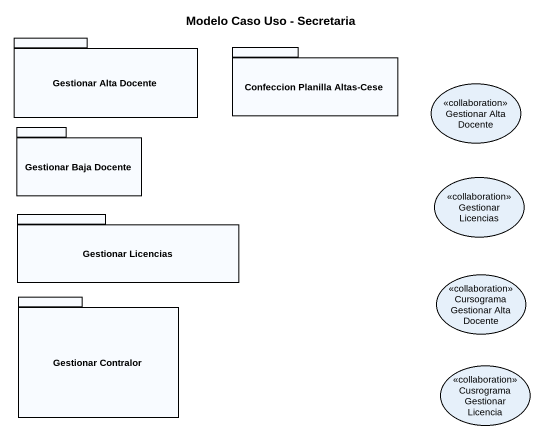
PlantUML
@startuml
title Modelo Caso Uso - Secretaria
package "Gestionar Alta Docente" as Gestionar_Alta_Docente {
}
package "Confeccion Planilla Altas-Cese" as Confeccion_Planilla_Altas {
}
usecase "Gestionar Alta Docente" as Gestionar_Alta_Docente_2 <<collaboration>>
package "Gestionar Baja Docente" as Gestionar_Baja_Docente {
}
usecase "Gestionar Licencias" as Gestionar_Licencias <<collaboration>>
package "Gestionar Licencias" as Gestionar_Licencias_2 {
}
usecase "Cursograma Gestionar Alta Docente" as Cursograma_Gestionar_Alta <<collaboration>>
package "Gestionar Contralor" as Gestionar_Contralor {
}
usecase "Cusrograma Gestionar Licencia" as Cusrograma_Gestionar <<collaboration>>
@enduml
